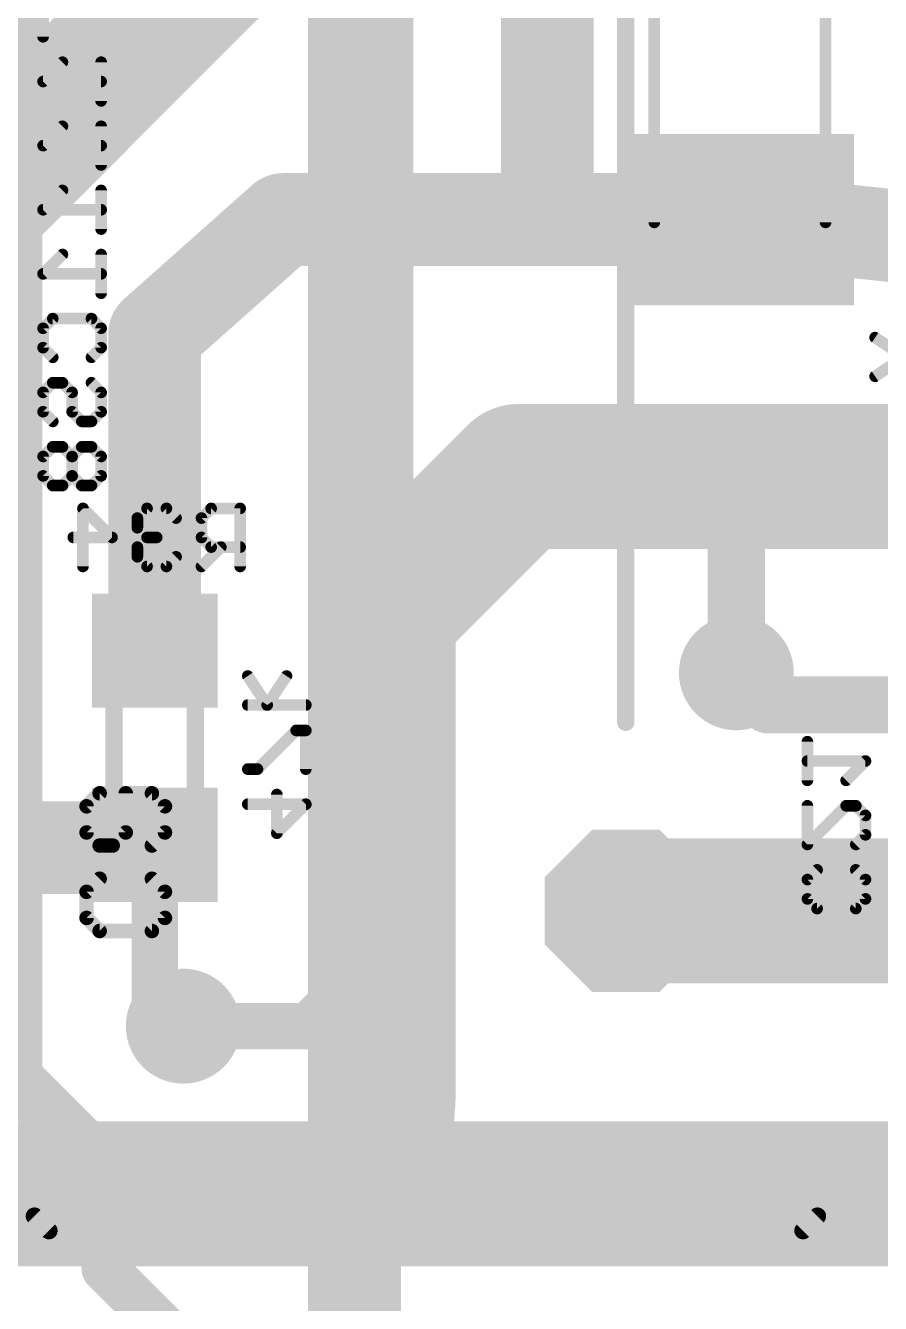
# Model space of a CAD drawing. Header units: inches. Extents: x -5 to 142, y -3 to 122.
# Drawn here: x 23.74 to 31.23, y 44.76 to 55.95 of the extents above; entities that cross this region are included whole.
import ezdxf

# ---------------------------------------------------------------- set-up
doc = ezdxf.new("R2010")
doc.units = ezdxf.units.IN
doc.header["$MEASUREMENT"] = 0
for name, color, linetype in [('1', 22, 'Continuous'), ('15', 22, 'Continuous'), ('16', 175, 'Continuous'), ('17', 82, 'Continuous'), ('18', 82, 'Continuous'), ('2', 175, 'Continuous'), ('21', 253, 'Continuous'), ('22', 253, 'Continuous'), ('25', 253, 'Continuous'), ('26', 253, 'Continuous'), ('28', 253, 'Continuous'), ('52', 253, 'Continuous')]:
    doc.layers.add(name, color=color, linetype=linetype)

# ---------------------------------------------------------------- blocks, each defined once
blk = doc.blocks.new('OCTAGONP')
at = {"const_width": 0.5}
blk.add_lwpolyline([(-0.25, -0.1036), (-0.25, 0.1036), (-0.1036, 0.25), (0.1036, 0.25), (0.25, 0.1036), (0.25, -0.1036), (0.1036, -0.25), (-0.1036, -0.25), (-0.25, -0.1036), (-0.25, 0.1036)], dxfattribs=at)
blk = doc.blocks.new('ROUNDP')
at = {"const_width": 0.5}
blk.add_lwpolyline([(0, -0.25, 1), (0, 0.25, 1), (0, -0.25)], format="xyb", dxfattribs=at)
blk = doc.blocks.new('RECT')
blk.add_solid([(-0.5, -0.5), (0.5, -0.5), (-0.5, 0.5), (0.5, 0.5)])
blk = doc.blocks.new('ROUNDV')
at = {"const_width": 0.5}
blk.add_lwpolyline([(0, -0.25, 1), (0, 0.25, 1), (0, -0.25)], format="xyb", dxfattribs=at)

msp = doc.modelspace()

# ---------------------------------------------------------------- linework, layer by layer
at = {"layer": '1'}
for points, const_width in [([(26.625, 44), (26.625, 70.6875)], 0.8128), ([(30.25, 50), (29.9688, 50.2812)], 0.5), ([(34.9688, 50), (30.25, 50)], 0.5), ([(29, 48.197), (34.8655, 48.197)], 1.27)]:
    msp.add_lwpolyline(points, dxfattribs=dict(at, const_width=const_width))
for points, const_width in [([(30.0571, 50.3696, 1), (29.8804, 50.1929)], 0.25), ([(30.25, 50.125, 1), (30.25, 49.875)], 0.25), ([(30.1616, 49.9116, 1), (30.3384, 50.0884)], 0.25), ([(29, 48.5145, 1), (29, 47.8795)], 0.635)]:
    msp.add_lwpolyline(points, format="xyb", dxfattribs=dict(at, const_width=const_width))
at = {"layer": '15', "const_width": 0.4064}
for points in [[(23.6875, 61.125), (23.6875, 46.75)], [(23.6875, 46.75), (24.4375, 46)], [(24.4375, 46), (24.4375, 45.0625)], [(24.4375, 45.0625), (25.25, 44.25)]]:
    msp.add_lwpolyline(points, dxfattribs=at)
at = {"layer": '15', "const_width": 0.2032}
for points in [[(23.7593, 46.8218, 1), (23.6157, 46.6782)], [(23.5859, 46.75, 1), (23.7891, 46.75)], [(24.5391, 46, 1), (24.3359, 46)], [(24.3657, 45.9282, 1), (24.5093, 46.0718)], [(24.5093, 45.1343, 1), (24.3657, 44.9907)], [(24.3359, 45.0625, 1), (24.5391, 45.0625)]]:
    msp.add_lwpolyline(points, format="xyb", dxfattribs=at)
at = {"layer": '16'}
for points, const_width in [([(28.3125, 58.6562), (28.3125, 54.25)], 0.8128), ([(25.6875, 56.8125), (23.1875, 54.3125)], 1.27), ([(23.1875, 54.3125), (19.1875, 54.3125)], 1.27), ([(26, 54.25), (24.875, 53.25)], 0.8128), ([(28.3125, 54.25), (26, 54.25)], 0.8128), ([(30, 54.25), (28.3125, 54.25)], 0.8128), ([(30, 54.25), (32.125, 54.025)], 0.8128), ([(24.875, 53.25), (24.875, 50.475)], 0.8128), ([(28.0625, 52), (26.875, 50.8125)], 1.27), ([(29.625, 52), (28.0625, 52)], 1.27), ([(32.25, 52), (29.625, 52)], 1.27), ([(29.9688, 51.6562), (29.625, 52)], 0.5), ([(29.9688, 50.2812), (29.9688, 51.6562)], 0.5), ([(26.875, 50.8125), (26.875, 46.5625)], 1.27), ([(22.1, 48.75), (24.85, 48.75)], 0.8128), ([(24.85, 48.75), (24.875, 48.775)], 0.8128), ([(24.875, 48.775), (24.875, 47.4375)], 0.4064), ([(24.875, 47.4375), (25.125, 47.1875)], 0.4064), ([(26.875, 46.5625), (26.8125, 45.7188)], 1.27), ([(26.8125, 45.7188), (14.375, 45.7188)], 1.27), ([(41.7812, 45.7188), (26.8125, 45.7188)], 1.27)]:
    msp.add_lwpolyline(points, dxfattribs=dict(at, const_width=const_width))
for points, const_width in [([(23.1875, 53.995, 1), (23.1875, 54.63)], 0.635), ([(26, 54.4532, 1), (26, 54.0468)], 0.4064), ([(26.135, 54.0981, 1), (25.865, 54.4019)], 0.4064), ([(28.3125, 54.4532, 1), (28.3125, 54.0468)], 0.4064), ([(28.3125, 54.0468, 1), (28.3125, 54.4532)], 0.4064), ([(30.0214, 54.4521, 1), (29.9786, 54.0479)], 0.4064), ([(30, 54.0468, 1), (30, 54.4532)], 0.4064), ([(28.1093, 54.25, 1), (28.5157, 54.25)], 0.4064), ([(25.0782, 53.25, 1), (24.6718, 53.25)], 0.4064), ([(24.74, 53.4019, 1), (25.01, 53.0981)], 0.4064), ([(28.0625, 52.3175, 1), (28.0625, 51.6825)], 0.635), ([(28.287, 51.7755, 1), (27.838, 52.2245)], 0.635), ([(29.625, 52.3175, 1), (29.625, 51.6825)], 0.635), ([(29.625, 51.6825, 1), (29.625, 52.3175)], 0.635), ([(29.7134, 52.0884, 1), (29.5366, 51.9116)], 0.25), ([(30.0938, 51.6562, 1), (29.8438, 51.6562)], 0.25), ([(29.8804, 51.5679, 1), (30.0571, 51.7446)], 0.25), ([(27.1925, 50.8125, 1), (26.5575, 50.8125)], 0.635), ([(26.6505, 51.037, 1), (27.0995, 50.588)], 0.635), ([(24.6718, 50.475, 1), (25.0782, 50.475)], 0.4064), ([(29.8438, 50.2812, 1), (30.0938, 50.2812)], 0.25), ([(25.0187, 48.6313, 1), (24.7313, 48.9187)], 0.4064), ([(24.85, 48.5468, 1), (24.85, 48.9532)], 0.4064), ([(24.7063, 48.8937, 1), (24.9937, 48.6063)], 0.4064), ([(24.9766, 48.775, 1), (24.7734, 48.775)], 0.2032), ([(24.9468, 47.5093, 1), (24.8032, 47.3657)], 0.2032), ([(24.7734, 47.4375, 1), (24.9766, 47.4375)], 0.2032), ([(25.0532, 47.1157, 1), (25.1968, 47.2593)], 0.2032), ([(27.1916, 46.539, 1), (26.5584, 46.586)], 0.635), ([(26.5575, 46.5625, 1), (27.1925, 46.5625)], 0.635), ([(26.8125, 46.0363, 1), (26.8125, 45.4012)], 0.635), ([(26.8125, 45.4012, 1), (26.8125, 46.0363)], 0.635), ([(26.4959, 45.7422, 1), (27.1291, 45.6953)], 0.635)]:
    msp.add_lwpolyline(points, format="xyb", dxfattribs=dict(at, const_width=const_width))
at = {"layer": '2', "const_width": 0.4064}
for points in [[(26.9375, 47.9062), (26.9375, 68.0312)], [(26.2188, 47.1875), (26.9375, 47.9062)], [(25.125, 47.1875), (26.2188, 47.1875)]]:
    msp.add_lwpolyline(points, dxfattribs=at)
at = {"layer": '2', "const_width": 0.2032}
for points in [[(26.8359, 47.9062, 1), (27.0391, 47.9062)], [(27.0093, 47.8344, 1), (26.8657, 47.9781)], [(25.125, 47.2891, 1), (25.125, 47.0859)], [(26.1469, 47.2593, 1), (26.2906, 47.1157)], [(26.2188, 47.0859, 1), (26.2188, 47.2891)]]:
    msp.add_lwpolyline(points, format="xyb", dxfattribs=at)
at = {"layer": '21', "const_width": 0.1524}
for points in [[(29, 66.231), (29, 49.848)], [(33.826, 46.165), (24.174, 46.165)], [(23.186, 45.524), (23.821, 45.524)], [(23.948, 45.397), (23.821, 45.524)], [(30.552, 45.397), (30.679, 45.524)], [(31.314, 45.524), (30.679, 45.524)], [(23.948, 45.397), (30.552, 45.397)]]:
    msp.add_lwpolyline(points, dxfattribs=at)
at = {"layer": '21'}
for points, const_width in [([(28.9619, 49.848, 1), (29.0381, 49.848)], 0.0762), ([(23.666, 46.673, 0.4142), (24.174, 46.165)], 0.1524), ([(24.174, 46.2031, 1), (24.174, 46.1269)], 0.0762), ([(24.174, 46.1269, 1), (24.174, 46.2031)], 0.0762), ([(23.8479, 45.5509, 1), (23.7941, 45.4971)], 0.0762), ([(23.821, 45.4859, 1), (23.821, 45.5621)], 0.0762), ([(30.679, 45.5621, 1), (30.679, 45.4859)], 0.0762), ([(30.7059, 45.4971, 1), (30.6521, 45.5509)], 0.0762), ([(23.948, 45.4351, 1), (23.948, 45.3589)], 0.0762), ([(23.9211, 45.3701, 1), (23.9749, 45.4239)], 0.0762), ([(30.5251, 45.4239, 1), (30.5789, 45.3701)], 0.0762), ([(30.552, 45.3589, 1), (30.552, 45.4351)], 0.0762)]:
    msp.add_lwpolyline(points, format="xyb", dxfattribs=dict(at, const_width=const_width))
at = {"layer": '22', "const_width": 0.1016}
for points in [[(23.897, 56.1891), (23.897, 55.8502)], [(24.0665, 55.6278), (23.897, 55.4584)], [(24.4055, 55.6278), (24.4055, 55.2889)], [(23.897, 55.4584), (24.4055, 55.4584)], [(24.0665, 55.0665), (23.897, 54.897)], [(24.4055, 55.0665), (24.4055, 54.7276)], [(23.897, 54.897), (24.4055, 54.897)], [(24.0665, 54.5052), (23.897, 54.3357)], [(24.4055, 54.5052), (24.4055, 54.1663)], [(23.897, 54.3357), (24.4055, 54.3357)], [(24.0665, 53.9439), (23.897, 53.7744)], [(24.4055, 53.9439), (24.4055, 53.6049)], [(23.897, 53.7744), (24.4055, 53.7744)], [(23.897, 53.2979), (23.9818, 53.3826)], [(23.9818, 53.3826), (24.3207, 53.3826)], [(24.3207, 53.3826), (24.4055, 53.2979)], [(23.897, 53.1284), (23.897, 53.2979)], [(24.4055, 53.2979), (24.4055, 53.1284)], [(23.9818, 53.0436), (23.897, 53.1284)], [(24.4055, 53.1284), (24.3207, 53.0436)], [(23.897, 52.7365), (23.9818, 52.8213)], [(23.9818, 52.8213), (24.0665, 52.8213)], [(24.0665, 52.8213), (24.1512, 52.7365)], [(24.4055, 52.7365), (24.3207, 52.8213)], [(23.897, 52.5671), (23.897, 52.7365)], [(24.1512, 52.7365), (24.1512, 52.5671)], [(24.4055, 52.5671), (24.4055, 52.7365)], [(23.9818, 52.4823), (23.897, 52.5671)], [(24.1512, 52.5671), (24.236, 52.4823)], [(24.3207, 52.4823), (24.4055, 52.5671)], [(24.236, 52.4823), (24.3207, 52.4823)], [(23.9818, 52.26), (23.897, 52.1752)], [(24.0665, 52.26), (23.9818, 52.26)], [(24.1512, 52.1752), (24.0665, 52.26)], [(24.236, 52.26), (24.1512, 52.1752)], [(24.3207, 52.26), (24.236, 52.26)], [(24.4055, 52.1752), (24.3207, 52.26)], [(23.897, 52.1752), (23.897, 52.0058)], [(24.1512, 52.1752), (24.1512, 52.0058)], [(24.4055, 52.0058), (24.4055, 52.1752)], [(23.897, 52.0058), (23.9818, 51.921)], [(24.0665, 51.921), (24.1512, 52.0058)], [(24.1512, 52.0058), (24.236, 51.921)], [(24.3207, 51.921), (24.4055, 52.0058)], [(23.9818, 51.921), (24.0665, 51.921)], [(24.236, 51.921), (24.3207, 51.921)]]:
    msp.add_lwpolyline(points, dxfattribs=at)
at = {"layer": '22', "const_width": 0.0508}
for points in [[(23.8716, 55.8502, 1), (23.9224, 55.8502)], [(24.0845, 55.6099, 1), (24.0485, 55.6458)], [(24.4309, 55.6278, 1), (24.3801, 55.6278)], [(23.897, 55.4838, 1), (23.897, 55.433)], [(23.8791, 55.4763, 1), (23.915, 55.4404)], [(24.4055, 55.433, 1), (24.4055, 55.4838)], [(24.3801, 55.2889, 1), (24.4309, 55.2889)], [(24.0845, 55.0486, 1), (24.0485, 55.0845)], [(24.4309, 55.0665, 1), (24.3801, 55.0665)], [(23.897, 54.9224, 1), (23.897, 54.8716)], [(23.8791, 54.915, 1), (23.915, 54.8791)], [(24.4055, 54.8716, 1), (24.4055, 54.9224)], [(24.3801, 54.7276, 1), (24.4309, 54.7276)], [(24.0845, 54.4873, 1), (24.0485, 54.5232)], [(24.4309, 54.5052, 1), (24.3801, 54.5052)], [(23.897, 54.3611, 1), (23.897, 54.3103)], [(23.8791, 54.3537, 1), (23.915, 54.3178)], [(24.4055, 54.3103, 1), (24.4055, 54.3611)], [(24.3801, 54.1663, 1), (24.4309, 54.1663)], [(24.0845, 53.9259, 1), (24.0485, 53.9619)], [(24.4309, 53.9439, 1), (24.3801, 53.9439)], [(23.897, 53.7998, 1), (23.897, 53.749)], [(24.4055, 53.749, 1), (24.4055, 53.7998)], [(23.8791, 53.7924, 1), (23.915, 53.7565)], [(24.3801, 53.6049, 1), (24.4309, 53.6049)], [(23.9818, 53.408, 1), (23.9818, 53.3572)], [(23.9997, 53.3646, 1), (23.9638, 53.4006)], [(24.3387, 53.4006, 1), (24.3028, 53.3646)], [(24.3207, 53.3572, 1), (24.3207, 53.408)], [(23.9224, 53.2979, 1), (23.8716, 53.2979)], [(23.8791, 53.3158, 1), (23.915, 53.2799)], [(24.4309, 53.2979, 1), (24.3801, 53.2979)], [(24.3875, 53.2799, 1), (24.4234, 53.3158)], [(23.8716, 53.1284, 1), (23.9224, 53.1284)], [(23.915, 53.1463, 1), (23.8791, 53.1104)], [(24.3801, 53.1284, 1), (24.4309, 53.1284)], [(24.4234, 53.1104, 1), (24.3875, 53.1463)], [(23.9638, 53.0257, 1), (23.9997, 53.0616)], [(24.3028, 53.0616, 1), (24.3387, 53.0257)], [(23.9818, 52.8467, 1), (23.9818, 52.7959)], [(23.9997, 52.8033, 1), (23.9638, 52.8392)], [(24.0845, 52.8392, 1), (24.0485, 52.8033)], [(24.0665, 52.7959, 1), (24.0665, 52.8467)], [(24.3387, 52.8392, 1), (24.3028, 52.8033)], [(23.9224, 52.7365, 1), (23.8716, 52.7365)], [(23.8791, 52.7545, 1), (23.915, 52.7186)], [(24.1766, 52.7365, 1), (24.1258, 52.7365)], [(24.1333, 52.7186, 1), (24.1692, 52.7545)], [(24.4309, 52.7365, 1), (24.3801, 52.7365)], [(24.3875, 52.7186, 1), (24.4234, 52.7545)], [(23.8716, 52.5671, 1), (23.9224, 52.5671)], [(23.915, 52.585, 1), (23.8791, 52.5491)], [(24.1258, 52.5671, 1), (24.1766, 52.5671)], [(24.1692, 52.585, 1), (24.1333, 52.5491)], [(24.3801, 52.5671, 1), (24.4309, 52.5671)], [(24.4234, 52.5491, 1), (24.3875, 52.585)], [(23.9638, 52.4644, 1), (23.9997, 52.5003)], [(24.236, 52.5077, 1), (24.236, 52.4569)], [(24.218, 52.4644, 1), (24.2539, 52.5003)], [(24.3028, 52.5003, 1), (24.3387, 52.4644)], [(24.3207, 52.4569, 1), (24.3207, 52.5077)], [(23.9818, 52.2854, 1), (23.9818, 52.2346)], [(23.9997, 52.242, 1), (23.9638, 52.2779)], [(24.0845, 52.2779, 1), (24.0485, 52.242)], [(24.0665, 52.2346, 1), (24.0665, 52.2854)], [(24.236, 52.2854, 1), (24.236, 52.2346)], [(24.2539, 52.242, 1), (24.218, 52.2779)], [(24.3387, 52.2779, 1), (24.3028, 52.242)], [(24.3207, 52.2346, 1), (24.3207, 52.2854)], [(23.9224, 52.1752, 1), (23.8716, 52.1752)], [(23.8791, 52.1932, 1), (23.915, 52.1573)], [(24.1766, 52.1752, 1), (24.1258, 52.1752)], [(24.1333, 52.1932, 1), (24.1692, 52.1573)], [(24.1333, 52.1573, 1), (24.1692, 52.1932)], [(24.4309, 52.1752, 1), (24.3801, 52.1752)], [(24.3875, 52.1573, 1), (24.4234, 52.1932)], [(23.8716, 52.0058, 1), (23.9224, 52.0058)], [(23.915, 52.0237, 1), (23.8791, 51.9878)], [(24.1258, 52.0058, 1), (24.1766, 52.0058)], [(24.1692, 52.0237, 1), (24.1333, 51.9878)], [(24.1692, 51.9878, 1), (24.1333, 52.0237)], [(24.3801, 52.0058, 1), (24.4309, 52.0058)], [(24.4234, 51.9878, 1), (24.3875, 52.0237)], [(23.9818, 51.9464, 1), (23.9818, 51.8956)], [(23.9638, 51.9031, 1), (23.9997, 51.939)], [(24.0485, 51.939, 1), (24.0845, 51.9031)], [(24.0665, 51.8956, 1), (24.0665, 51.9464)], [(24.236, 51.9464, 1), (24.236, 51.8956)], [(24.218, 51.9031, 1), (24.2539, 51.939)], [(24.3028, 51.939, 1), (24.3387, 51.9031)], [(24.3207, 51.8956, 1), (24.3207, 51.9464)]]:
    msp.add_lwpolyline(points, format="xyb", dxfattribs=at)
at = {"layer": '25', "const_width": 0.127}
for points in [[(24.3923, 49.2267), (24.2779, 49.1123)], [(24.8499, 49.2267), (24.3923, 49.2267)], [(24.6211, 48.8835), (24.6211, 49.2267)], [(24.9643, 49.1123), (24.8499, 49.2267)], [(24.2779, 49.1123), (24.2779, 48.8835)], [(24.9643, 48.8835), (24.9643, 49.1123)], [(24.2779, 48.8835), (24.3923, 48.7691)], [(24.5067, 48.7691), (24.6211, 48.8835)], [(24.8499, 48.7691), (24.9643, 48.8835)], [(24.3923, 48.7691), (24.5067, 48.7691)], [(24.3923, 48.4783), (24.2779, 48.3639)], [(24.9643, 48.3639), (24.8499, 48.4783)], [(24.2779, 48.3639), (24.2779, 48.1351)], [(24.9643, 48.1351), (24.9643, 48.3639)], [(24.2779, 48.1351), (24.3923, 48.0207)], [(24.8499, 48.0207), (24.9643, 48.1351)], [(24.3923, 48.0207), (24.8499, 48.0207)]]:
    msp.add_lwpolyline(points, dxfattribs=at)
at = {"layer": '25', "const_width": 0.0635}
for points in [[(24.3923, 49.2584, 1), (24.3923, 49.1949)], [(24.4148, 49.2042, 1), (24.3699, 49.2491)], [(24.6529, 49.2267, 1), (24.5894, 49.2267)], [(24.8724, 49.2491, 1), (24.8275, 49.2042)], [(24.8499, 49.1949, 1), (24.8499, 49.2584)], [(24.3097, 49.1123, 1), (24.2462, 49.1123)], [(24.2555, 49.1347, 1), (24.3004, 49.0898)], [(24.9961, 49.1123, 1), (24.9326, 49.1123)], [(24.9418, 49.0898, 1), (24.9868, 49.1347)], [(24.3004, 48.9059, 1), (24.2555, 48.861)], [(24.2462, 48.8835, 1), (24.3097, 48.8835)], [(24.5894, 48.8835, 1), (24.6529, 48.8835)], [(24.6436, 48.861, 1), (24.5987, 48.9059)], [(24.9326, 48.8835, 1), (24.9961, 48.8835)], [(24.9868, 48.861, 1), (24.9418, 48.9059)], [(24.3923, 48.8008, 1), (24.3923, 48.7373)], [(24.3699, 48.7466, 1), (24.4148, 48.7915)], [(24.4843, 48.7915, 1), (24.5292, 48.7466)], [(24.5067, 48.7373, 1), (24.5067, 48.8008)], [(24.8275, 48.7915, 1), (24.8724, 48.7466)], [(24.4148, 48.4558, 1), (24.3699, 48.5007)], [(24.8724, 48.5007, 1), (24.8275, 48.4558)], [(24.3097, 48.3639, 1), (24.2462, 48.3639)], [(24.2555, 48.3863, 1), (24.3004, 48.3414)], [(24.9961, 48.3639, 1), (24.9326, 48.3639)], [(24.9418, 48.3414, 1), (24.9868, 48.3863)], [(24.3004, 48.1575, 1), (24.2555, 48.1126)], [(24.2462, 48.1351, 1), (24.3097, 48.1351)], [(24.9326, 48.1351, 1), (24.9961, 48.1351)], [(24.9868, 48.1126, 1), (24.9418, 48.1575)], [(24.3923, 48.0524, 1), (24.3923, 47.9889)], [(24.3699, 47.9982, 1), (24.4148, 48.0431)], [(24.8275, 48.0431, 1), (24.8724, 47.9982)], [(24.8499, 47.9889, 1), (24.8499, 48.0524)]]:
    msp.add_lwpolyline(points, format="xyb", dxfattribs=at)
at = {"layer": '26', "const_width": 0.1016}
for points in [[(24.2463, 51.2125), (24.2463, 51.7209)], [(24.2463, 51.7209), (24.5005, 51.4667)], [(24.8076, 51.7209), (24.7229, 51.6361)], [(24.9771, 51.7209), (24.8076, 51.7209)], [(25.0618, 51.6361), (24.9771, 51.7209)], [(25.3689, 51.7209), (25.2842, 51.6361)], [(25.6231, 51.7209), (25.3689, 51.7209)], [(25.6231, 51.2125), (25.6231, 51.7209)], [(24.7229, 51.6361), (24.7229, 51.5514)], [(24.7229, 51.5514), (24.8076, 51.4667)], [(25.2842, 51.6361), (25.2842, 51.4667)], [(24.5005, 51.4667), (24.1616, 51.4667)], [(24.8076, 51.4667), (24.7229, 51.3819)], [(24.8076, 51.4667), (24.8923, 51.4667)], [(25.2842, 51.4667), (25.3689, 51.3819)], [(24.7229, 51.3819), (24.7229, 51.2972)], [(25.4537, 51.3819), (25.2842, 51.2125)], [(25.3689, 51.3819), (25.6231, 51.3819)], [(24.7229, 51.2972), (24.8076, 51.2125)], [(24.8076, 51.2125), (24.9771, 51.2125)], [(24.9771, 51.2125), (25.0618, 51.2972)], [(30.5912, 49.3395), (30.5912, 49.6784)], [(31.0996, 49.509), (30.5912, 49.509)], [(30.9302, 49.3395), (31.0996, 49.509)], [(30.5912, 49.1171), (30.5912, 48.7782)], [(30.5912, 48.7782), (30.9302, 49.1171)], [(30.9302, 49.1171), (31.0149, 49.1171)], [(31.0149, 49.1171), (31.0996, 49.0324)], [(31.0996, 49.0324), (31.0996, 48.8629)], [(31.0996, 48.8629), (31.0149, 48.7782)], [(30.5912, 48.4711), (30.6759, 48.5558)], [(31.0149, 48.5558), (31.0996, 48.4711)], [(30.5912, 48.3016), (30.5912, 48.4711)], [(31.0996, 48.4711), (31.0996, 48.3016)], [(30.6759, 48.2169), (30.5912, 48.3016)], [(31.0996, 48.3016), (31.0149, 48.2169)], [(31.0149, 48.2169), (30.6759, 48.2169)]]:
    msp.add_lwpolyline(points, dxfattribs=at)
at = {"layer": '26', "const_width": 0.0508}
for points in [[(24.2717, 51.7209, 1), (24.2209, 51.7209)], [(24.2643, 51.7388, 1), (24.2283, 51.7029)], [(24.8076, 51.7463, 1), (24.8076, 51.6955)], [(24.8256, 51.7029, 1), (24.7896, 51.7388)], [(24.995, 51.7388, 1), (24.9591, 51.7029)], [(24.9771, 51.6955, 1), (24.9771, 51.7463)], [(25.3689, 51.7463, 1), (25.3689, 51.6955)], [(25.3869, 51.7029, 1), (25.351, 51.7388)], [(25.6485, 51.7209, 1), (25.5977, 51.7209)], [(25.6231, 51.6955, 1), (25.6231, 51.7463)], [(24.7408, 51.5694, 1), (24.7049, 51.5334)], [(24.7483, 51.6361, 1), (24.6975, 51.6361)], [(24.7049, 51.6541, 1), (24.7408, 51.6182)], [(25.0439, 51.6182, 1), (25.0798, 51.6541)], [(25.3096, 51.6361, 1), (25.2588, 51.6361)], [(25.2662, 51.6541, 1), (25.3021, 51.6182)], [(24.1616, 51.4921, 1), (24.1616, 51.4413)], [(24.4826, 51.4487, 1), (24.5185, 51.4846)], [(24.5005, 51.4413, 1), (24.5005, 51.4921)], [(24.6975, 51.5514, 1), (24.7483, 51.5514)], [(24.8076, 51.4921, 1), (24.8076, 51.4413)], [(24.8256, 51.4487, 1), (24.7896, 51.4846)], [(24.7896, 51.4487, 1), (24.8256, 51.4846)], [(24.8923, 51.4413, 1), (24.8923, 51.4921)], [(25.3021, 51.4846, 1), (25.2662, 51.4487)], [(25.2588, 51.4667, 1), (25.3096, 51.4667)], [(24.7483, 51.3819, 1), (24.6975, 51.3819)], [(24.7049, 51.3999, 1), (24.7408, 51.364)], [(25.3689, 51.4073, 1), (25.3689, 51.3565)], [(25.351, 51.364, 1), (25.3869, 51.3999)], [(25.4716, 51.364, 1), (25.4357, 51.3999)], [(25.6231, 51.3565, 1), (25.6231, 51.4073)], [(24.7408, 51.3151, 1), (24.7049, 51.2792)], [(24.6975, 51.2972, 1), (24.7483, 51.2972)], [(24.8076, 51.2379, 1), (24.8076, 51.187)], [(24.7896, 51.1945, 1), (24.8256, 51.2304)], [(24.9591, 51.2304, 1), (24.995, 51.1945)], [(24.9771, 51.187, 1), (24.9771, 51.2379)], [(25.0798, 51.2792, 1), (25.0439, 51.3151)], [(25.2662, 51.2304, 1), (25.3021, 51.1945)], [(24.2209, 51.2125, 1), (24.2717, 51.2125)], [(25.5977, 51.2125, 1), (25.6485, 51.2125)], [(30.6166, 49.6784, 1), (30.5658, 49.6784)], [(30.5912, 49.5344, 1), (30.5912, 49.4836)], [(31.1176, 49.491, 1), (31.0817, 49.5269)], [(31.0996, 49.4836, 1), (31.0996, 49.5344)], [(30.5658, 49.3395, 1), (30.6166, 49.3395)], [(30.9122, 49.3574, 1), (30.9481, 49.3215)], [(30.6166, 49.1171, 1), (30.5658, 49.1171)], [(30.9302, 49.1425, 1), (30.9302, 49.0917)], [(30.9481, 49.0992, 1), (30.9122, 49.1351)], [(31.0329, 49.1351, 1), (30.9969, 49.0992)], [(31.0149, 49.0917, 1), (31.0149, 49.1425)], [(31.125, 49.0324, 1), (31.0742, 49.0324)], [(31.0817, 49.0144, 1), (31.1176, 49.0504)], [(31.1176, 48.845, 1), (31.0817, 48.8809)], [(30.5732, 48.7961, 1), (30.6092, 48.7602)], [(30.5658, 48.7782, 1), (30.6166, 48.7782)], [(30.9969, 48.7961, 1), (31.0329, 48.7602)], [(31.0742, 48.8629, 1), (31.125, 48.8629)], [(30.6939, 48.5379, 1), (30.658, 48.5738)], [(31.0329, 48.5738, 1), (30.9969, 48.5379)], [(30.6166, 48.4711, 1), (30.5658, 48.4711)], [(30.5732, 48.489, 1), (30.6092, 48.4531)], [(31.125, 48.4711, 1), (31.0742, 48.4711)], [(31.0817, 48.4531, 1), (31.1176, 48.489)], [(30.6092, 48.3196, 1), (30.5732, 48.2836)], [(31.1176, 48.2836, 1), (31.0817, 48.3196)], [(30.5658, 48.3016, 1), (30.6166, 48.3016)], [(30.6759, 48.2423, 1), (30.6759, 48.1915)], [(30.658, 48.1989, 1), (30.6939, 48.2348)], [(30.9969, 48.2348, 1), (31.0329, 48.1989)], [(31.0149, 48.1915, 1), (31.0149, 48.2423)], [(31.0742, 48.3016, 1), (31.125, 48.3016)]]:
    msp.add_lwpolyline(points, format="xyb", dxfattribs=at)
at = {"layer": '28', "const_width": 0.1016}
for points in [[(31.4382, 53.0469), (31.184, 53.2164)], [(31.184, 52.8774), (31.4382, 53.0469)], [(25.6899, 50.2535), (25.8594, 49.9993)], [(25.8594, 49.9993), (26.0289, 50.2535)], [(25.6899, 49.9993), (26.1984, 49.9993)], [(26.1136, 49.7769), (25.7747, 49.438)], [(26.1984, 49.7769), (26.1136, 49.7769)], [(26.1984, 49.438), (26.1984, 49.7769)], [(25.7747, 49.438), (25.6899, 49.438)], [(25.9442, 48.8767), (25.9442, 49.2156)], [(25.6899, 49.1309), (26.1984, 49.1309)], [(26.1984, 49.1309), (25.9442, 48.8767)]]:
    msp.add_lwpolyline(points, dxfattribs=at)
at = {"layer": '28', "const_width": 0.0508}
for points in [[(31.1981, 53.2375, 1), (31.1699, 53.1953)], [(31.1699, 52.8986, 1), (31.1981, 52.8563)], [(25.7111, 50.2676, 1), (25.6688, 50.2394)], [(26.05, 50.2394, 1), (26.0078, 50.2676)], [(25.6899, 50.0247, 1), (25.6899, 49.9739)], [(25.8383, 50.0134, 1), (25.8806, 49.9852)], [(25.8383, 49.9852, 1), (25.8806, 50.0134)], [(26.1984, 49.9739, 1), (26.1984, 50.0247)], [(26.1136, 49.8023, 1), (26.1136, 49.7515)], [(26.1316, 49.759, 1), (26.0957, 49.7949)], [(26.2238, 49.7769, 1), (26.173, 49.7769)], [(26.1984, 49.7515, 1), (26.1984, 49.8023)], [(25.6899, 49.4634, 1), (25.6899, 49.4126)], [(25.7567, 49.4559, 1), (25.7926, 49.42)], [(25.7747, 49.4126, 1), (25.7747, 49.4634)], [(26.173, 49.438, 1), (26.2238, 49.438)], [(25.9696, 49.2156, 1), (25.9188, 49.2156)], [(25.6899, 49.1563, 1), (25.6899, 49.1055)], [(26.2163, 49.1129, 1), (26.1804, 49.1488)], [(26.1984, 49.1055, 1), (26.1984, 49.1563)], [(25.9262, 48.8946, 1), (25.9621, 48.8587)], [(25.9188, 48.8767, 1), (25.9696, 48.8767)]]:
    msp.add_lwpolyline(points, format="xyb", dxfattribs=at)
at = {"layer": '52'}
for points, const_width in [([(29.25, 57.275), (29.25, 54.225)], 0.1016), ([(30.75, 54.225), (30.75, 57.275)], 0.1016), ([(24.519, 49.193), (24.519, 50.057)], 0.1524), ([(25.231, 50.057), (25.231, 49.193)], 0.1524)]:
    msp.add_lwpolyline(points, dxfattribs=dict(at, const_width=const_width))
for points, const_width in [([(29.2246, 54.225, 1), (29.2754, 54.225)], 0.0508), ([(30.7246, 54.225, 1), (30.7754, 54.225)], 0.0508), ([(24.5571, 50.057, 1), (24.4809, 50.057)], 0.0762), ([(25.2691, 50.057, 1), (25.1929, 50.057)], 0.0762), ([(24.4809, 49.193, 1), (24.5571, 49.193)], 0.0762), ([(25.1929, 49.193, 1), (25.2691, 49.193)], 0.0762)]:
    msp.add_lwpolyline(points, format="xyb", dxfattribs=dict(at, const_width=const_width))

# ---------------------------------------------------------------- block references
at = {"layer": '16', "xscale": 1.5, "yscale": 2, "rotation": 90}
msp.add_blockref('RECT', (30, 54.25), dxfattribs=at)
at = {"layer": '16', "yscale": 1.1, "rotation": 270}
for p in [(24.875, 50.475), (24.875, 48.775)]:
    msp.add_blockref('RECT', p, dxfattribs=at)
at = {"layer": '17', "xscale": 1.4224, "yscale": 1.4224, "rotation": 270}
for name in ['OCTAGONP', 'ROUNDP', 'ROUNDP', 'OCTAGONP']:
    msp.add_blockref(name, (29, 48.197), dxfattribs=at)
at = {"layer": '18'}
for p, xscale, yscale in [((29.9688, 50.2812), 1.0064, 1.0064), ((29.9688, 50.2812), 1.0064, 1.0064), ((29.9688, 50.2812), 0.9048, 0.9048), ((29.9688, 50.2812), 0.9048, 0.9048), ((25.125, 47.1875), 1.0064, 1.0064), ((25.125, 47.1875), 1.0064, 1.0064), ((25.125, 47.1875), 0.9048, 0.9048), ((25.125, 47.1875), 0.9048, 0.9048)]:
    msp.add_blockref('ROUNDV', p, dxfattribs=dict(at, xscale=xscale, yscale=yscale))
at = {"layer": '52'}
for p, xscale, yscale, rotation in [((30, 54.4), 0.5, 1.6, 90), ((24.875, 50.26), 0.4064, 0.8636, 270), ((24.875, 48.99), 0.4064, 0.8636, 270)]:
    msp.add_blockref('RECT', p, dxfattribs=dict(at, xscale=xscale, yscale=yscale, rotation=rotation))

doc.saveas('drawing.dxf')
